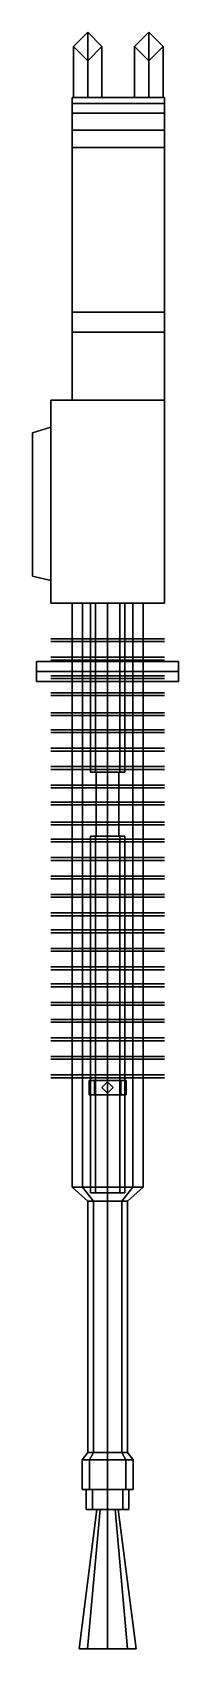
# Model space of a CAD drawing. Extents: x -0.5 to 0.5, y -6.9 to 4.5.
import ezdxf

# ---------------------------------------------------------------- set-up
doc = ezdxf.new("R2010")
doc.units = 0
doc.layers.get('0').update_dxf_attribs({"linetype": 'CONTINUOUS'})

msp = doc.modelspace()

# ---------------------------------------------------------------- linework, layer by layer
for points in [[(-0.14, 4.5, -0.78), (-0.24, 4.4, -0.68), (-0.24, 4.4, 0.41), (-0.14, 4.5, 0.41)], [(-0.24, 4.4, -0.68), (-0.14, 4.5, -0.78), (-0.14, 4.04, -0.78), (-0.24, 4.04, -0.68)], [(-0.14, 4.3, 0.41), (-0.04, 4.4, 0.41), (-0.14, 4.5, 0.41), (-0.24, 4.4, 0.41)], [(-0.04, 4.4, -0.68), (-0.14, 4.5, -0.78), (-0.14, 4.5, 0.41), (-0.04, 4.4, 0.41)], [(-0.14, 4.5, -0.78), (-0.04, 4.4, -0.68), (-0.04, 4.04, -0.68), (-0.14, 4.04, -0.78)], [(0.29, 4.5, -0.78), (0.19, 4.4, -0.68), (0.19, 4.4, 0.41), (0.29, 4.5, 0.41)], [(0.19, 4.4, -0.68), (0.29, 4.5, -0.78), (0.29, 4.04, -0.78), (0.19, 4.04, -0.68)], [(0.29, 4.3, 0.41), (0.39, 4.4, 0.41), (0.29, 4.5, 0.41), (0.19, 4.4, 0.41)], [(0.39, 4.4, -0.68), (0.29, 4.5, -0.78), (0.29, 4.5, 0.41), (0.39, 4.4, 0.41)], [(0.29, 4.5, -0.78), (0.39, 4.4, -0.68), (0.39, 4.04, -0.68), (0.29, 4.04, -0.78)], [(-0.24, 4.4, -0.68), (-0.14, 4.3, -0.58), (-0.14, 4.3, 0.41), (-0.24, 4.4, 0.41)], [(-0.14, 4.3, -0.58), (-0.24, 4.4, -0.68), (-0.24, 4.04, -0.68), (-0.14, 4.04, -0.58)], [(-0.14, 4.3, -0.58), (-0.04, 4.4, -0.68), (-0.04, 4.4, 0.41), (-0.14, 4.3, 0.41)], [(-0.04, 4.4, -0.68), (-0.14, 4.3, -0.58), (-0.14, 4.04, -0.58), (-0.04, 4.04, -0.68)], [(0.19, 4.4, -0.68), (0.29, 4.3, -0.58), (0.29, 4.3, 0.41), (0.19, 4.4, 0.41)], [(0.29, 4.3, -0.58), (0.19, 4.4, -0.68), (0.19, 4.04, -0.68), (0.29, 4.04, -0.58)], [(0.29, 4.3, -0.58), (0.39, 4.4, -0.68), (0.39, 4.4, 0.41), (0.29, 4.3, 0.41)], [(0.39, 4.4, -0.68), (0.29, 4.3, -0.58), (0.29, 4.04, -0.58), (0.39, 4.04, -0.68)], [(0.4, 4.04, 0.45), (0.4, 4.04, -0.84), (-0.25, 4.04, -0.84), (-0.25, 4.04, 0.45)], [(-0.25, 4.04, -0.84), (-0.25, 4, -0.87), (-0.25, 3.93, 0.45), (-0.25, 4.04, 0.45)], [(0.4, 4.04, -0.84), (0.4, 4, -0.87), (-0.25, 4, -0.87), (-0.25, 4.04, -0.84)], [(-0.25, 4.04, 0.45), (-0.25, 3.93, 0.45), (0.4, 3.93, 0.45), (0.4, 4.04, 0.45)], [(-0.25, 4, -0.87), (-0.25, 3.81, -0.87), (-0.25, 3.81, 0.5), (-0.25, 3.93, 0.45)], [(0.4, 4, -0.87), (0.4, 3.81, -0.87), (-0.25, 3.81, -0.87), (-0.25, 4, -0.87)], [(0.4, 3.93, 0.45), (0.4, 4, -0.87), (0.4, 4.04, -0.84), (0.4, 4.04, 0.45)], [(0.4, 3.81, 0.5), (0.4, 3.81, -0.87), (0.4, 4, -0.87), (0.4, 3.93, 0.45)], [(-0.25, 3.93, 0.45), (-0.25, 3.81, 0.5), (0.4, 3.81, 0.5), (0.4, 3.93, 0.45)], [(0.4, 3.81, -0.87), (0.4, 3.69, -0.59), (-0.25, 3.69, -0.59), (-0.25, 3.81, -0.87)], [(-0.25, 3.81, -0.87), (-0.25, 3.69, -0.59), (-0.25, 3.69, 0.41), (-0.25, 3.81, 0.5)], [(-0.25, 3.81, 0.5), (-0.25, 3.69, 0.41), (0.4, 3.69, 0.41), (0.4, 3.81, 0.5)], [(0.4, 3.69, 0.41), (0.4, 3.69, -0.59), (0.4, 3.81, -0.87), (0.4, 3.81, 0.5)], [(-0.25, 3.69, -0.59), (-0.25, 1.91, -0.59), (-0.25, 1.91, 0.35), (-0.25, 2.39, 0.35)], [(0.4, 3.69, -0.59), (0.4, 1.91, -0.59), (-0.25, 1.91, -0.59), (-0.25, 3.69, -0.59)], [(-0.25, 3.69, 0.41), (-0.25, 3.69, -0.59), (-0.25, 2.39, 0.35), (-0.25, 2.53, 0.41)], [(0.4, 2.53, 0.41), (0.4, 3.69, 0.41), (-0.25, 3.69, 0.41), (-0.25, 2.53, 0.41)], [(0.4, 1.91, 0.35), (0.4, 1.91, -0.59), (0.4, 3.69, -0.59), (0.4, 2.39, 0.35)], [(0.4, 2.39, 0.35), (0.4, 3.69, -0.59), (0.4, 3.69, 0.41), (0.4, 2.53, 0.41)], [(-0.25, 2.53, 0.41), (-0.25, 2.39, 0.35), (0.4, 2.39, 0.35), (0.4, 2.53, 0.41)], [(-0.25, 2.39, 0.35), (-0.25, 1.91, 0.35), (0.4, 1.91, 0.35), (0.4, 2.39, 0.35)], [(-0.4, 1.72, 0.11), (-0.4, 0.64, 0.11), (-0.4, 0.48, 0.45), (-0.4, 1.91, 0.45)], [(-0.25, 1.91, 0.35), (-0.25, 1.91, -0.59), (-0.4, 1.91, -0.59), (-0.4, 1.91, 0.45)], [(0.4, 1.91, -0.59), (0.4, 0.48, -0.59), (-0.4, 0.48, -0.59), (-0.4, 1.91, -0.59)], [(-0.4, 1.91, 0.45), (-0.4, 0.48, 0.45), (0.4, 0.48, 0.45), (0.4, 1.91, 0.45)], [(-0.4, 1.91, 0.45), (-0.4, 1.91, -0.59), (-0.4, 1.72, -0.24), (-0.4, 1.72, 0.11)], [(-0.4, 1.91, -0.59), (-0.4, 0.48, -0.59), (-0.4, 0.64, -0.24), (-0.4, 1.72, -0.24)], [(-0.25, 1.91, 0.35), (-0.4, 1.91, 0.45), (0.4, 1.91, 0.45), (0.4, 1.91, 0.35)], [(0.4, 0.48, 0.45), (0.4, 0.48, -0.59), (0.4, 1.91, -0.59), (0.4, 1.91, 0.45)], [(-0.4, 1.72, 0.11), (-0.4, 1.72, -0.24), (-0.53, 1.68, -0.21), (-0.53, 1.68, 0.08)], [(-0.4, 1.72, -0.24), (-0.4, 0.64, -0.24), (-0.53, 0.67, -0.21), (-0.53, 1.68, -0.21)], [(-0.53, 1.68, 0.08), (-0.53, 0.67, 0.08), (-0.4, 0.64, 0.11), (-0.4, 1.72, 0.11)], [(-0.53, 1.68, -0.21), (-0.53, 0.67, -0.21), (-0.53, 0.67, 0.08), (-0.53, 1.68, 0.08)], [(-0.53, 0.67, 0.08), (-0.53, 0.67, -0.21), (-0.4, 0.64, -0.24), (-0.4, 0.64, 0.11)], [(-0.4, 0.64, 0.11), (-0.4, 0.64, -0.24), (-0.4, 0.48, -0.59), (-0.4, 0.48, 0.45)], [(-0.4, 0.48, 0.45), (-0.4, 0.48, -0.59), (0.4, 0.48, -0.59), (0.4, 0.48, 0.45)], [(-0.177, 0.48, 0.177), (-0.25, 0.48), (-0.25, -3.63), (-0.177, -3.63, 0.177)], [(-0.25, 0.48), (-0.177, 0.48, -0.177), (-0.177, -3.63, -0.177), (-0.25, -3.63)], [(0, 0.48, 0.25), (-0.177, 0.48, 0.177), (-0.177, -3.63, 0.177), (0, -3.63, 0.25)], [(-0.177, 0.48, -0.177), (0, 0.48, -0.25), (0, -3.63, -0.25), (-0.177, -3.63, -0.177)], [(-0.085, 0.48, -0.305), (-0.12, 0.48, -0.39), (-0.12, -0.71, -0.39), (-0.085, -0.71, -0.305)], [(-0.12, 0.48, -0.39), (-0.085, 0.48, -0.475), (-0.085, -0.71, -0.475), (-0.12, -0.71, -0.39)], [(0, 0.48, -0.27), (-0.085, 0.48, -0.305), (-0.085, -0.71, -0.305), (0, -0.71, -0.27)], [(-0.085, 0.48, -0.475), (0, 0.48, -0.51), (0, -0.71, -0.51), (-0.085, -0.71, -0.475)], [(0.177, 0.48, 0.177), (0, 0.48, 0.25), (0, -3.63, 0.25), (0.177, -3.63, 0.177)], [(0, 0.48, -0.25), (0.177, 0.48, -0.177), (0.177, -3.63, -0.177), (0, -3.63, -0.25)], [(0.085, 0.48, -0.305), (0, 0.48, -0.27), (0, -0.71, -0.27), (0.085, -0.71, -0.305)], [(0, 0.48, -0.51), (0.085, 0.48, -0.475), (0.085, -0.71, -0.475), (0, -0.71, -0.51)], [(0.12, 0.48, -0.39), (0.085, 0.48, -0.305), (0.085, -0.71, -0.305), (0.12, -0.71, -0.39)], [(0.085, 0.48, -0.475), (0.12, 0.48, -0.39), (0.12, -0.71, -0.39), (0.085, -0.71, -0.475)], [(0.25, 0.48), (0.177, 0.48, 0.177), (0.177, -3.63, 0.177), (0.25, -3.63)], [(0.177, 0.48, -0.177), (0.25, 0.48), (0.25, -3.63), (0.177, -3.63, -0.177)], [(0.283, 0.23, -0.283), (-0.4, 0.23), (-0.283, 0.23, 0.283), (0.4, 0.23)], [(0, 0.23, -0.4), (-0.283, 0.23, -0.283), (-0.4, 0.23), (0.283, 0.23, -0.283)], [(0.4, 0.23), (-0.283, 0.23, 0.283), (0, 0.23, 0.4), (0.283, 0.23, 0.283)], [(0.283, 0.21, 0.283), (-0.4, 0.21), (-0.283, 0.21, -0.283), (0.4, 0.21)], [(0, 0.21, 0.4), (-0.283, 0.21, 0.283), (-0.4, 0.21), (0.283, 0.21, 0.283)], [(0.4, 0.21), (-0.283, 0.21, -0.283), (0, 0.21, -0.4), (0.283, 0.21, -0.283)], [(0.5, 0, 0.07), (0.5, 0.07), (-0.5, 0.07), (-0.5, 0, 0.07)], [(0.5, 0.07), (0.5, 0, -0.07), (-0.5, 0, -0.07), (-0.5, 0.07)], [(0.5, -0.07), (0.5, 0, 0.07), (-0.5, 0, 0.07), (-0.5, -0.07)], [(0.5, 0, -0.07), (0.5, -0.07), (-0.5, -0.07), (-0.5, 0, -0.07)], [(0, 0.1, -0.4), (-0.283, 0.1, -0.283), (-0.4, 0.1), (0.283, 0.1, -0.283)], [(0.283, 0.1, -0.283), (-0.4, 0.1), (-0.283, 0.1, 0.283), (0.4, 0.1)], [(0.283, 0.08, 0.283), (-0.4, 0.08), (-0.283, 0.08, -0.283), (0.4, 0.08)], [(0, 0.08, 0.4), (-0.283, 0.08, 0.283), (-0.4, 0.08), (0.283, 0.08, 0.283)], [(0.4, 0.1), (-0.283, 0.1, 0.283), (0, 0.1, 0.4), (0.283, 0.1, 0.283)], [(0.4, 0.08), (-0.283, 0.08, -0.283), (0, 0.08, -0.4), (0.283, 0.08, -0.283)], [(0.283, -0.03, -0.283), (-0.4, -0.03), (-0.283, -0.03, 0.283), (0.4, -0.03)], [(0, -0.03, -0.4), (-0.283, -0.03, -0.283), (-0.4, -0.03), (0.283, -0.03, -0.283)], [(0.283, -0.05, 0.283), (-0.4, -0.05), (-0.283, -0.05, -0.283), (0.4, -0.05)], [(0, -0.05, 0.4), (-0.283, -0.05, 0.283), (-0.4, -0.05), (0.283, -0.05, 0.283)], [(0.4, -0.03), (-0.283, -0.03, 0.283), (0, -0.03, 0.4), (0.283, -0.03, 0.283)], [(0.4, -0.05), (-0.283, -0.05, -0.283), (0, -0.05, -0.4), (0.283, -0.05, -0.283)], [(0, -0.15, -0.4), (-0.283, -0.15, -0.283), (-0.4, -0.15), (0.283, -0.15, -0.283)], [(0.283, -0.15, -0.283), (-0.4, -0.15), (-0.283, -0.15, 0.283), (0.4, -0.15)], [(0.283, -0.17, 0.283), (-0.4, -0.17), (-0.283, -0.17, -0.283), (0.4, -0.17)], [(0, -0.17, 0.4), (-0.283, -0.17, 0.283), (-0.4, -0.17), (0.283, -0.17, 0.283)], [(0.4, -0.15), (-0.283, -0.15, 0.283), (0, -0.15, 0.4), (0.283, -0.15, 0.283)], [(0.4, -0.17), (-0.283, -0.17, -0.283), (0, -0.17, -0.4), (0.283, -0.17, -0.283)], [(0.283, -0.29, -0.283), (-0.4, -0.29), (-0.283, -0.29, 0.283), (0.4, -0.29)], [(0, -0.29, -0.4), (-0.283, -0.29, -0.283), (-0.4, -0.29), (0.283, -0.29, -0.283)], [(0.283, -0.31, 0.283), (-0.4, -0.31), (-0.283, -0.31, -0.283), (0.4, -0.31)], [(0, -0.31, 0.4), (-0.283, -0.31, 0.283), (-0.4, -0.31), (0.283, -0.31, 0.283)], [(0.4, -0.29), (-0.283, -0.29, 0.283), (0, -0.29, 0.4), (0.283, -0.29, 0.283)], [(0.4, -0.31), (-0.283, -0.31, -0.283), (0, -0.31, -0.4), (0.283, -0.31, -0.283)], [(0, -0.41, -0.4), (-0.283, -0.41, -0.283), (-0.4, -0.41), (0.283, -0.41, -0.283)], [(0.283, -0.41, -0.283), (-0.4, -0.41), (-0.283, -0.41, 0.283), (0.4, -0.41)], [(0.283, -0.43, 0.283), (-0.4, -0.43), (-0.283, -0.43, -0.283), (0.4, -0.43)], [(0, -0.43, 0.4), (-0.283, -0.43, 0.283), (-0.4, -0.43), (0.283, -0.43, 0.283)], [(0.4, -0.41), (-0.283, -0.41, 0.283), (0, -0.41, 0.4), (0.283, -0.41, 0.283)], [(0.4, -0.43), (-0.283, -0.43, -0.283), (0, -0.43, -0.4), (0.283, -0.43, -0.283)], [(0.283, -0.54, -0.283), (-0.4, -0.54), (-0.283, -0.54, 0.283), (0.4, -0.54)], [(0, -0.54, -0.4), (-0.283, -0.54, -0.283), (-0.4, -0.54), (0.283, -0.54, -0.283)], [(0.283, -0.56, 0.283), (-0.4, -0.56), (-0.283, -0.56, -0.283), (0.4, -0.56)], [(0, -0.56, 0.4), (-0.283, -0.56, 0.283), (-0.4, -0.56), (0.283, -0.56, 0.283)], [(0.4, -0.54), (-0.283, -0.54, 0.283), (0, -0.54, 0.4), (0.283, -0.54, 0.283)], [(0.4, -0.56), (-0.283, -0.56, -0.283), (0, -0.56, -0.4), (0.283, -0.56, -0.283)], [(0, -0.67, -0.4), (-0.283, -0.67, -0.283), (-0.4, -0.67), (0.283, -0.67, -0.283)], [(0.283, -0.67, -0.283), (-0.4, -0.67), (-0.283, -0.67, 0.283), (0.4, -0.67)], [(0.4, -0.67), (-0.283, -0.67, 0.283), (0, -0.67, 0.4), (0.283, -0.67, 0.283)], [(0.283, -0.69, 0.283), (-0.4, -0.69), (-0.283, -0.69, -0.283), (0.4, -0.69)], [(0, -0.69, 0.4), (-0.283, -0.69, 0.283), (-0.4, -0.69), (0.283, -0.69, 0.283)], [(0.4, -0.69), (-0.283, -0.69, -0.283), (0, -0.69, -0.4), (0.283, -0.69, -0.283)], [(0.085, -0.71, -0.305), (-0.12, -0.71, -0.39), (-0.085, -0.71, -0.475), (0.12, -0.71, -0.39)], [(0, -0.71, -0.27), (-0.085, -0.71, -0.305), (-0.12, -0.71, -0.39), (0.085, -0.71, -0.305)], [(0.12, -0.71, -0.39), (-0.085, -0.71, -0.475), (0, -0.71, -0.51), (0.085, -0.71, -0.475)], [(0, -0.71, -0.31), (-0.08, -0.71, -0.39), (-0.08, -1.16, -0.39), (0, -1.16, -0.31)], [(-0.08, -0.71, -0.39), (0, -0.71, -0.47), (0, -1.16, -0.47), (-0.08, -1.16, -0.39)], [(0.08, -0.71, -0.39), (0, -0.71, -0.31), (0, -1.16, -0.31), (0.08, -1.16, -0.39)], [(0, -0.71, -0.47), (0.08, -0.71, -0.39), (0.08, -1.16, -0.39), (0, -1.16, -0.47)], [(0.283, -0.8, -0.283), (-0.4, -0.8), (-0.283, -0.8, 0.283), (0.4, -0.8)], [(0, -0.8, -0.4), (-0.283, -0.8, -0.283), (-0.4, -0.8), (0.283, -0.8, -0.283)], [(0.283, -0.82, 0.283), (-0.4, -0.82), (-0.283, -0.82, -0.283), (0.4, -0.82)], [(0, -0.82, 0.4), (-0.283, -0.82, 0.283), (-0.4, -0.82), (0.283, -0.82, 0.283)], [(0.4, -0.8), (-0.283, -0.8, 0.283), (0, -0.8, 0.4), (0.283, -0.8, 0.283)], [(0.4, -0.82), (-0.283, -0.82, -0.283), (0, -0.82, -0.4), (0.283, -0.82, -0.283)], [(0, -0.92, -0.4), (-0.283, -0.92, -0.283), (-0.4, -0.92), (0.283, -0.92, -0.283)], [(0.283, -0.92, -0.283), (-0.4, -0.92), (-0.283, -0.92, 0.283), (0.4, -0.92)], [(0.283, -0.94, 0.283), (-0.4, -0.94), (-0.283, -0.94, -0.283), (0.4, -0.94)], [(0, -0.94, 0.4), (-0.283, -0.94, 0.283), (-0.4, -0.94), (0.283, -0.94, 0.283)], [(0.4, -0.92), (-0.283, -0.92, 0.283), (0, -0.92, 0.4), (0.283, -0.92, 0.283)], [(0.4, -0.94), (-0.283, -0.94, -0.283), (0, -0.94, -0.4), (0.283, -0.94, -0.283)], [(0.283, -1.06, -0.283), (-0.4, -1.06), (-0.283, -1.06, 0.283), (0.4, -1.06)], [(0, -1.06, -0.4), (-0.283, -1.06, -0.283), (-0.4, -1.06), (0.283, -1.06, -0.283)], [(0.283, -1.08, 0.283), (-0.4, -1.08), (-0.283, -1.08, -0.283), (0.4, -1.08)], [(0, -1.08, 0.4), (-0.283, -1.08, 0.283), (-0.4, -1.08), (0.283, -1.08, 0.283)], [(0.4, -1.06), (-0.283, -1.06, 0.283), (0, -1.06, 0.4), (0.283, -1.06, 0.283)], [(0.4, -1.08), (-0.283, -1.08, -0.283), (0, -1.08, -0.4), (0.283, -1.08, -0.283)], [(0, -1.18, -0.56), (-0.283, -1.18, -0.443), (-0.4, -1.18, -0.16), (0.283, -1.18, -0.443)], [(0.283, -1.18, -0.283), (-0.4, -1.18), (-0.283, -1.18, 0.283), (0.4, -1.18)], [(0.283, -1.18, -0.443), (-0.4, -1.18, -0.16), (-0.4, -1.18), (0.283, -1.18, -0.283)], [(0.283, -1.2, 0.283), (-0.4, -1.2), (-0.283, -1.2, -0.283), (0.4, -1.2)], [(0, -1.2, 0.4), (-0.283, -1.2, 0.283), (-0.4, -1.2), (0.283, -1.2, 0.283)], [(0.4, -1.18), (-0.283, -1.18, 0.283), (0, -1.18, 0.4), (0.283, -1.18, 0.283)], [(0.4, -1.2, -0.16), (-0.283, -1.2, -0.443), (0, -1.2, -0.56), (0.283, -1.2, -0.443)], [(0.4, -1.2), (-0.283, -1.2, -0.283), (-0.283, -1.2, -0.443), (0.4, -1.2, -0.16)], [(-0.085, -1.16, -0.305), (-0.12, -1.16, -0.39), (-0.12, -3.67, -0.39), (-0.085, -3.67, -0.305)], [(-0.12, -1.16, -0.39), (-0.085, -1.16, -0.475), (-0.085, -3.67, -0.475), (-0.12, -3.67, -0.39)], [(0.085, -1.16, -0.475), (-0.12, -1.16, -0.39), (-0.085, -1.16, -0.305), (0.12, -1.16, -0.39)], [(0, -1.16, -0.51), (-0.085, -1.16, -0.475), (-0.12, -1.16, -0.39), (0.085, -1.16, -0.475)], [(0, -1.16, -0.27), (-0.085, -1.16, -0.305), (-0.085, -3.67, -0.305), (0, -3.67, -0.27)], [(-0.085, -1.16, -0.475), (0, -1.16, -0.51), (0, -3.67, -0.51), (-0.085, -3.67, -0.475)], [(0.12, -1.16, -0.39), (-0.085, -1.16, -0.305), (0, -1.16, -0.27), (0.085, -1.16, -0.305)], [(0.085, -1.16, -0.305), (0, -1.16, -0.27), (0, -3.67, -0.27), (0.085, -3.67, -0.305)], [(0, -1.16, -0.51), (0.085, -1.16, -0.475), (0.085, -3.67, -0.475), (0, -3.67, -0.51)], [(0.12, -1.16, -0.39), (0.085, -1.16, -0.305), (0.085, -3.67, -0.305), (0.12, -3.67, -0.39)], [(0.085, -1.16, -0.475), (0.12, -1.16, -0.39), (0.12, -3.67, -0.39), (0.085, -3.67, -0.475)], [(0.283, -1.31, -0.443), (-0.4, -1.31, -0.16), (-0.4, -1.31), (0.283, -1.31, -0.283)], [(0.283, -1.31, -0.283), (-0.4, -1.31), (-0.283, -1.31, 0.283), (0.4, -1.31)], [(0, -1.31, -0.56), (-0.283, -1.31, -0.443), (-0.4, -1.31, -0.16), (0.283, -1.31, -0.443)], [(0.283, -1.33, 0.283), (-0.4, -1.33), (-0.283, -1.33, -0.283), (0.4, -1.33)], [(0, -1.33, 0.4), (-0.283, -1.33, 0.283), (-0.4, -1.33), (0.283, -1.33, 0.283)], [(0.4, -1.31), (-0.283, -1.31, 0.283), (0, -1.31, 0.4), (0.283, -1.31, 0.283)], [(0.4, -1.33), (-0.283, -1.33, -0.283), (-0.283, -1.33, -0.443), (0.4, -1.33, -0.16)], [(0.4, -1.33, -0.16), (-0.283, -1.33, -0.443), (0, -1.33, -0.56), (0.283, -1.33, -0.443)], [(0.283, -1.44, -0.283), (-0.4, -1.44), (-0.283, -1.44, 0.283), (0.4, -1.44)], [(0.283, -1.44, -0.443), (-0.4, -1.44, -0.16), (-0.4, -1.44), (0.283, -1.44, -0.283)], [(0, -1.44, -0.56), (-0.283, -1.44, -0.443), (-0.4, -1.44, -0.16), (0.283, -1.44, -0.443)], [(0.283, -1.46, 0.283), (-0.4, -1.46), (-0.283, -1.46, -0.283), (0.4, -1.46)], [(0, -1.46, 0.4), (-0.283, -1.46, 0.283), (-0.4, -1.46), (0.283, -1.46, 0.283)], [(0.4, -1.44), (-0.283, -1.44, 0.283), (0, -1.44, 0.4), (0.283, -1.44, 0.283)], [(0.4, -1.46), (-0.283, -1.46, -0.283), (-0.283, -1.46, -0.443), (0.4, -1.46, -0.16)], [(0.4, -1.46, -0.16), (-0.283, -1.46, -0.443), (0, -1.46, -0.56), (0.283, -1.46, -0.443)], [(0.283, -1.57, -0.443), (-0.4, -1.57, -0.16), (-0.4, -1.57), (0.283, -1.57, -0.283)], [(0.283, -1.57, -0.283), (-0.4, -1.57), (-0.283, -1.57, 0.283), (0.4, -1.57)], [(0, -1.57, -0.56), (-0.283, -1.57, -0.443), (-0.4, -1.57, -0.16), (0.283, -1.57, -0.443)], [(0.283, -1.59, 0.283), (-0.4, -1.59), (-0.283, -1.59, -0.283), (0.4, -1.59)], [(0, -1.59, 0.4), (-0.283, -1.59, 0.283), (-0.4, -1.59), (0.283, -1.59, 0.283)], [(0.4, -1.57), (-0.283, -1.57, 0.283), (0, -1.57, 0.4), (0.283, -1.57, 0.283)], [(0.4, -1.59), (-0.283, -1.59, -0.283), (-0.283, -1.59, -0.443), (0.4, -1.59, -0.16)], [(0.4, -1.59, -0.16), (-0.283, -1.59, -0.443), (0, -1.59, -0.56), (0.283, -1.59, -0.443)], [(0.283, -1.7, -0.283), (-0.4, -1.7), (-0.283, -1.7, 0.283), (0.4, -1.7)], [(0.283, -1.7, -0.443), (-0.4, -1.7, -0.16), (-0.4, -1.7), (0.283, -1.7, -0.283)], [(0, -1.7, -0.56), (-0.283, -1.7, -0.443), (-0.4, -1.7, -0.16), (0.283, -1.7, -0.443)], [(0.4, -1.7), (-0.283, -1.7, 0.283), (0, -1.7, 0.4), (0.283, -1.7, 0.283)], [(0.283, -1.72, 0.283), (-0.4, -1.72), (-0.283, -1.72, -0.283), (0.4, -1.72)], [(0, -1.72, 0.4), (-0.283, -1.72, 0.283), (-0.4, -1.72), (0.283, -1.72, 0.283)], [(0.283, -1.82, -0.443), (-0.4, -1.82, -0.16), (-0.4, -1.82), (0.283, -1.82, -0.283)], [(0.283, -1.82, -0.283), (-0.4, -1.82), (-0.283, -1.82, 0.283), (0.4, -1.82)], [(0, -1.82, -0.56), (-0.283, -1.82, -0.443), (-0.4, -1.82, -0.16), (0.283, -1.82, -0.443)], [(0.4, -1.72), (-0.283, -1.72, -0.283), (-0.283, -1.72, -0.443), (0.4, -1.72, -0.16)], [(0.4, -1.72, -0.16), (-0.283, -1.72, -0.443), (0, -1.72, -0.56), (0.283, -1.72, -0.443)], [(0.4, -1.82), (-0.283, -1.82, 0.283), (0, -1.82, 0.4), (0.283, -1.82, 0.283)], [(0.283, -1.84, 0.283), (-0.4, -1.84), (-0.283, -1.84, -0.283), (0.4, -1.84)], [(0, -1.84, 0.4), (-0.283, -1.84, 0.283), (-0.4, -1.84), (0.283, -1.84, 0.283)], [(0.4, -1.84), (-0.283, -1.84, -0.283), (-0.283, -1.84, -0.443), (0.4, -1.84, -0.16)], [(0.4, -1.84, -0.16), (-0.283, -1.84, -0.443), (0, -1.84, -0.56), (0.283, -1.84, -0.443)], [(0.283, -1.95, -0.283), (-0.4, -1.95), (-0.283, -1.95, 0.283), (0.4, -1.95)], [(0.283, -1.95, -0.443), (-0.4, -1.95, -0.16), (-0.4, -1.95), (0.283, -1.95, -0.283)], [(0, -1.95, -0.56), (-0.283, -1.95, -0.443), (-0.4, -1.95, -0.16), (0.283, -1.95, -0.443)], [(0.283, -1.97, 0.283), (-0.4, -1.97), (-0.283, -1.97, -0.283), (0.4, -1.97)], [(0, -1.97, 0.4), (-0.283, -1.97, 0.283), (-0.4, -1.97), (0.283, -1.97, 0.283)], [(0.4, -1.95), (-0.283, -1.95, 0.283), (0, -1.95, 0.4), (0.283, -1.95, 0.283)], [(0.4, -1.97), (-0.283, -1.97, -0.283), (-0.283, -1.97, -0.443), (0.4, -1.97, -0.16)], [(0.4, -1.97, -0.16), (-0.283, -1.97, -0.443), (0, -1.97, -0.56), (0.283, -1.97, -0.443)], [(0.283, -2.08, -0.443), (-0.4, -2.08, -0.16), (-0.4, -2.08), (0.283, -2.08, -0.283)], [(0.283, -2.08, -0.283), (-0.4, -2.08), (-0.283, -2.08, 0.283), (0.4, -2.08)], [(0, -2.08, -0.56), (-0.283, -2.08, -0.443), (-0.4, -2.08, -0.16), (0.283, -2.08, -0.443)], [(0.283, -2.1, 0.283), (-0.4, -2.1), (-0.283, -2.1, -0.283), (0.4, -2.1)], [(0, -2.1, 0.4), (-0.283, -2.1, 0.283), (-0.4, -2.1), (0.283, -2.1, 0.283)], [(0.4, -2.08), (-0.283, -2.08, 0.283), (0, -2.08, 0.4), (0.283, -2.08, 0.283)], [(0.4, -2.1), (-0.283, -2.1, -0.283), (-0.283, -2.1, -0.443), (0.4, -2.1, -0.16)], [(0.4, -2.1, -0.16), (-0.283, -2.1, -0.443), (0, -2.1, -0.56), (0.283, -2.1, -0.443)], [(0.283, -2.2, -0.283), (-0.4, -2.2), (-0.283, -2.2, 0.283), (0.4, -2.2)], [(0.283, -2.2, -0.443), (-0.4, -2.2, -0.16), (-0.4, -2.2), (0.283, -2.2, -0.283)], [(0, -2.2, -0.56), (-0.283, -2.2, -0.443), (-0.4, -2.2, -0.16), (0.283, -2.2, -0.443)], [(0.283, -2.22, 0.283), (-0.4, -2.22), (-0.283, -2.22, -0.283), (0.4, -2.22)], [(0, -2.22, 0.4), (-0.283, -2.22, 0.283), (-0.4, -2.22), (0.283, -2.22, 0.283)], [(0.4, -2.2), (-0.283, -2.2, 0.283), (0, -2.2, 0.4), (0.283, -2.2, 0.283)], [(0.4, -2.22), (-0.283, -2.22, -0.283), (-0.283, -2.22, -0.443), (0.4, -2.22, -0.16)], [(0.4, -2.22, -0.16), (-0.283, -2.22, -0.443), (0, -2.22, -0.56), (0.283, -2.22, -0.443)], [(0.283, -2.33, -0.443), (-0.4, -2.33, -0.16), (-0.4, -2.33), (0.283, -2.33, -0.283)], [(0.283, -2.33, -0.283), (-0.4, -2.33), (-0.283, -2.33, 0.283), (0.4, -2.33)], [(0, -2.33, -0.56), (-0.283, -2.33, -0.443), (-0.4, -2.33, -0.16), (0.283, -2.33, -0.443)], [(0.283, -2.35, 0.283), (-0.4, -2.35), (-0.283, -2.35, -0.283), (0.4, -2.35)], [(0, -2.35, 0.4), (-0.283, -2.35, 0.283), (-0.4, -2.35), (0.283, -2.35, 0.283)], [(0.4, -2.33), (-0.283, -2.33, 0.283), (0, -2.33, 0.4), (0.283, -2.33, 0.283)], [(0.4, -2.35), (-0.283, -2.35, -0.283), (-0.283, -2.35, -0.443), (0.4, -2.35, -0.16)], [(0.4, -2.35, -0.16), (-0.283, -2.35, -0.443), (0, -2.35, -0.56), (0.283, -2.35, -0.443)], [(0.283, -2.45, -0.283), (-0.4, -2.45), (-0.283, -2.45, 0.283), (0.4, -2.45)], [(0.283, -2.45, -0.443), (-0.4, -2.45, -0.16), (-0.4, -2.45), (0.283, -2.45, -0.283)], [(0, -2.45, -0.56), (-0.283, -2.45, -0.443), (-0.4, -2.45, -0.16), (0.283, -2.45, -0.443)], [(0.283, -2.47, 0.283), (-0.4, -2.47), (-0.283, -2.47, -0.283), (0.4, -2.47)], [(0, -2.47, 0.4), (-0.283, -2.47, 0.283), (-0.4, -2.47), (0.283, -2.47, 0.283)], [(0.4, -2.45), (-0.283, -2.45, 0.283), (0, -2.45, 0.4), (0.283, -2.45, 0.283)], [(0.4, -2.47), (-0.283, -2.47, -0.283), (-0.283, -2.47, -0.443), (0.4, -2.47, -0.16)], [(0.4, -2.47, -0.16), (-0.283, -2.47, -0.443), (0, -2.47, -0.56), (0.283, -2.47, -0.443)], [(0.283, -2.58, -0.443), (-0.4, -2.58, -0.16), (-0.4, -2.58), (0.283, -2.58, -0.283)], [(0.283, -2.58, -0.283), (-0.4, -2.58), (-0.283, -2.58, 0.283), (0.4, -2.58)], [(0, -2.58, -0.56), (-0.283, -2.58, -0.443), (-0.4, -2.58, -0.16), (0.283, -2.58, -0.443)], [(0.283, -2.6, 0.283), (-0.4, -2.6), (-0.283, -2.6, -0.283), (0.4, -2.6)], [(0, -2.6, 0.4), (-0.283, -2.6, 0.283), (-0.4, -2.6), (0.283, -2.6, 0.283)], [(0.4, -2.58), (-0.283, -2.58, 0.283), (0, -2.58, 0.4), (0.283, -2.58, 0.283)], [(0.4, -2.6), (-0.283, -2.6, -0.283), (-0.283, -2.6, -0.443), (0.4, -2.6, -0.16)], [(0.4, -2.6, -0.16), (-0.283, -2.6, -0.443), (0, -2.6, -0.56), (0.283, -2.6, -0.443)], [(0.283, -2.71, -0.283), (-0.4, -2.71), (-0.283, -2.71, 0.283), (0.4, -2.71)], [(0.283, -2.71, -0.443), (-0.4, -2.71, -0.16), (-0.4, -2.71), (0.283, -2.71, -0.283)], [(0, -2.71, -0.56), (-0.283, -2.71, -0.443), (-0.4, -2.71, -0.16), (0.283, -2.71, -0.443)], [(0.283, -2.73, 0.283), (-0.4, -2.73), (-0.283, -2.73, -0.283), (0.4, -2.73)], [(0, -2.73, 0.4), (-0.283, -2.73, 0.283), (-0.4, -2.73), (0.283, -2.73, 0.283)], [(0.4, -2.71), (-0.283, -2.71, 0.283), (0, -2.71, 0.4), (0.283, -2.71, 0.283)], [(0.4, -2.73), (-0.283, -2.73, -0.283), (-0.283, -2.73, -0.443), (0.4, -2.73, -0.16)], [(0.4, -2.73, -0.16), (-0.283, -2.73, -0.443), (0, -2.73, -0.56), (0.283, -2.73, -0.443)], [(0.283, -2.84, -0.443), (-0.4, -2.84, -0.16), (-0.4, -2.84), (0.283, -2.84, -0.283)], [(0.283, -2.84, -0.283), (-0.4, -2.84), (-0.283, -2.84, 0.283), (0.4, -2.84)], [(0, -2.84, -0.56), (-0.283, -2.84, -0.443), (-0.4, -2.84, -0.16), (0.283, -2.84, -0.443)], [(0.4, -2.84), (-0.283, -2.84, 0.283), (0, -2.84, 0.4), (0.283, -2.84, 0.283)], [(0.283, -2.86, 0.283), (-0.4, -2.86), (-0.283, -2.86, -0.283), (0.4, -2.86)], [(0, -2.86, 0.4), (-0.283, -2.86, 0.283), (-0.4, -2.86), (0.283, -2.86, 0.283)], [(0.4, -2.86), (-0.283, -2.86, -0.283), (-0.283, -2.86, -0.443), (0.4, -2.86, -0.16)], [(0.4, -2.86, -0.16), (-0.283, -2.86, -0.443), (0, -2.86, -0.56), (0.283, -2.86, -0.443)], [(-0.092, -2.88, 0.562), (-0.13, -2.88, 0.47), (-0.13, -2.98, 0.47), (-0.092, -2.98, 0.562)], [(-0.13, -2.88, 0.47), (-0.092, -2.88, 0.378), (-0.092, -2.98, 0.378), (-0.13, -2.98, 0.47)], [(0.092, -2.88, 0.378), (-0.13, -2.88, 0.47), (-0.092, -2.88, 0.562), (0.13, -2.88, 0.47)], [(0, -2.88, 0.34), (-0.092, -2.88, 0.378), (-0.13, -2.88, 0.47), (0.092, -2.88, 0.378)], [(0, -2.88, 0.6), (-0.092, -2.88, 0.562), (-0.092, -2.98, 0.562), (0, -2.98, 0.6)], [(-0.092, -2.88, 0.378), (0, -2.88, 0.34), (0, -2.98, 0.34), (-0.092, -2.98, 0.378)], [(0.13, -2.88, 0.47), (-0.092, -2.88, 0.562), (0, -2.88, 0.6), (0.092, -2.88, 0.562)], [(0, -2.89, 0.25), (-0.04, -2.93, 0.23), (-0.04, -2.93, 0.36), (0, -2.89, 0.34)], [(-0.04, -2.93, 0.23), (0, -2.97, 0.25), (0, -2.97, 0.34), (-0.04, -2.93, 0.36)], [(0.092, -2.88, 0.562), (0, -2.88, 0.6), (0, -2.98, 0.6), (0.092, -2.98, 0.562)], [(0, -2.88, 0.34), (0.092, -2.88, 0.378), (0.092, -2.98, 0.378), (0, -2.98, 0.34)], [(0.04, -2.93, 0.23), (0, -2.89, 0.25), (0, -2.89, 0.34), (0.04, -2.93, 0.36)], [(0, -2.97, 0.25), (0.04, -2.93, 0.23), (0.04, -2.93, 0.36), (0, -2.97, 0.34)], [(0.13, -2.88, 0.47), (0.092, -2.88, 0.562), (0.092, -2.98, 0.562), (0.13, -2.98, 0.47)], [(0.092, -2.88, 0.378), (0.13, -2.88, 0.47), (0.13, -2.98, 0.47), (0.092, -2.98, 0.378)], [(0, -2.98, 0.6), (-0.092, -2.98, 0.562), (-0.13, -2.98, 0.47), (0.092, -2.98, 0.562)], [(0.092, -2.98, 0.562), (-0.13, -2.98, 0.47), (-0.092, -2.98, 0.378), (0.13, -2.98, 0.47)], [(0.13, -2.98, 0.47), (-0.092, -2.98, 0.378), (0, -2.98, 0.34), (0.092, -2.98, 0.378)], [(-0.099, -3.73, -0.099), (-0.14, -3.73), (-0.25, -3.63), (-0.177, -3.63, -0.177)], [(-0.14, -3.73), (-0.099, -3.73, 0.099), (-0.177, -3.63, 0.177), (-0.25, -3.63)], [(0, -3.73, -0.14), (-0.099, -3.73, -0.099), (-0.177, -3.63, -0.177), (0, -3.63, -0.25)], [(-0.099, -3.73, 0.099), (0, -3.73, 0.14), (0, -3.63, 0.25), (-0.177, -3.63, 0.177)], [(0.099, -3.73, -0.099), (0, -3.73, -0.14), (0, -3.63, -0.25), (0.177, -3.63, -0.177)], [(0, -3.73, 0.14), (0.099, -3.73, 0.099), (0.177, -3.63, 0.177), (0, -3.63, 0.25)], [(0.14, -3.73), (0.099, -3.73, -0.099), (0.177, -3.63, -0.177), (0.25, -3.63)], [(0.099, -3.73, 0.099), (0.14, -3.73), (0.25, -3.63), (0.177, -3.63, 0.177)], [(-0.099, -3.73, 0.099), (-0.14, -3.73), (-0.14, -5.5), (-0.099, -5.5, 0.099)], [(-0.14, -3.73), (-0.099, -3.73, -0.099), (-0.099, -5.5, -0.099), (-0.14, -5.5)], [(0.085, -3.67, -0.305), (-0.12, -3.67, -0.39), (-0.085, -3.67, -0.475), (0.12, -3.67, -0.39)], [(0, -3.67, -0.27), (-0.085, -3.67, -0.305), (-0.12, -3.67, -0.39), (0.085, -3.67, -0.305)], [(0, -3.73, 0.14), (-0.099, -3.73, 0.099), (-0.099, -5.5, 0.099), (0, -5.5, 0.14)], [(-0.099, -3.73, -0.099), (0, -3.73, -0.14), (0, -5.5, -0.14), (-0.099, -5.5, -0.099)], [(0.12, -3.67, -0.39), (-0.085, -3.67, -0.475), (0, -3.67, -0.51), (0.085, -3.67, -0.475)], [(0.099, -3.73, 0.099), (0, -3.73, 0.14), (0, -5.5, 0.14), (0.099, -5.5, 0.099)], [(0, -3.73, -0.14), (0.099, -3.73, -0.099), (0.099, -5.5, -0.099), (0, -5.5, -0.14)], [(0.14, -3.73), (0.099, -3.73, 0.099), (0.099, -5.5, 0.099), (0.14, -5.5)], [(0.099, -3.73, -0.099), (0.14, -3.73), (0.14, -5.5), (0.099, -5.5, -0.099)], [(-0.127, -5.55, -0.127), (-0.18, -5.55), (-0.14, -5.5), (-0.099, -5.5, -0.099)], [(-0.18, -5.55), (-0.127, -5.55, 0.127), (-0.099, -5.5, 0.099), (-0.14, -5.5)], [(-0.127, -5.55, 0.127), (-0.18, -5.55), (-0.18, -5.76), (-0.127, -5.76, 0.127)], [(-0.18, -5.55), (-0.127, -5.55, -0.127), (-0.127, -5.76, -0.127), (-0.18, -5.76)], [(0, -5.55, -0.18), (-0.127, -5.55, -0.127), (-0.099, -5.5, -0.099), (0, -5.5, -0.14)], [(-0.127, -5.55, 0.127), (0, -5.55, 0.18), (0, -5.5, 0.14), (-0.099, -5.5, 0.099)], [(0, -5.55, 0.18), (-0.127, -5.55, 0.127), (-0.127, -5.76, 0.127), (0, -5.76, 0.18)], [(-0.127, -5.55, -0.127), (0, -5.55, -0.18), (0, -5.76, -0.18), (-0.127, -5.76, -0.127)], [(0.127, -5.55, -0.127), (0, -5.55, -0.18), (0, -5.5, -0.14), (0.099, -5.5, -0.099)], [(0, -5.55, 0.18), (0.127, -5.55, 0.127), (0.099, -5.5, 0.099), (0, -5.5, 0.14)], [(0.127, -5.55, 0.127), (0, -5.55, 0.18), (0, -5.76, 0.18), (0.127, -5.76, 0.127)], [(0, -5.55, -0.18), (0.127, -5.55, -0.127), (0.127, -5.76, -0.127), (0, -5.76, -0.18)], [(0.18, -5.55), (0.127, -5.55, -0.127), (0.099, -5.5, -0.099), (0.14, -5.5)], [(0.127, -5.55, 0.127), (0.18, -5.55), (0.14, -5.5), (0.099, -5.5, 0.099)], [(0.18, -5.55), (0.127, -5.55, 0.127), (0.127, -5.76, 0.127), (0.18, -5.76)], [(0.127, -5.55, -0.127), (0.18, -5.55), (0.18, -5.76), (0.127, -5.76, -0.127)], [(0, -5.76, 0.18), (-0.127, -5.76, 0.127), (-0.18, -5.76), (0.127, -5.76, 0.127)], [(0.127, -5.76, 0.127), (-0.18, -5.76), (-0.127, -5.76, -0.127), (0.18, -5.76)], [(-0.106, -5.76, 0.106), (-0.15, -5.76), (-0.15, -5.9), (-0.106, -5.9, 0.106)], [(-0.15, -5.76), (-0.106, -5.76, -0.106), (-0.106, -5.9, -0.106), (-0.15, -5.9)], [(0.18, -5.76), (-0.127, -5.76, -0.127), (0, -5.76, -0.18), (0.127, -5.76, -0.127)], [(0, -5.76, 0.15), (-0.106, -5.76, 0.106), (-0.106, -5.9, 0.106), (0, -5.9, 0.15)], [(-0.106, -5.76, -0.106), (0, -5.76, -0.15), (0, -5.9, -0.15), (-0.106, -5.9, -0.106)], [(0.106, -5.76, 0.106), (0, -5.76, 0.15), (0, -5.9, 0.15), (0.106, -5.9, 0.106)], [(0, -5.76, -0.15), (0.106, -5.76, -0.106), (0.106, -5.9, -0.106), (0, -5.9, -0.15)], [(0.15, -5.76), (0.106, -5.76, 0.106), (0.106, -5.9, 0.106), (0.15, -5.9)], [(0.106, -5.76, -0.106), (0.15, -5.76), (0.15, -5.9), (0.106, -5.9, -0.106)], [(-0.141, -6.88, -0.141), (-0.2, -6.88), (-0.075, -5.9), (-0.053, -5.9, -0.053)], [(-0.2, -6.88), (-0.141, -6.88, 0.141), (-0.053, -5.9, 0.053), (-0.075, -5.9)], [(0, -5.9, 0.15), (-0.106, -5.9, 0.106), (-0.15, -5.9), (0.106, -5.9, 0.106)], [(0.106, -5.9, 0.106), (-0.15, -5.9), (-0.106, -5.9, -0.106), (0.15, -5.9)], [(0, -6.88, -0.2), (-0.141, -6.88, -0.141), (-0.053, -5.9, -0.053), (0, -5.9, -0.075)], [(-0.141, -6.88, 0.141), (0, -6.88, 0.2), (0, -5.9, 0.075), (-0.053, -5.9, 0.053)], [(0.15, -5.9), (-0.106, -5.9, -0.106), (0, -5.9, -0.15), (0.106, -5.9, -0.106)], [(0.141, -6.88, -0.141), (0, -6.88, -0.2), (0, -5.9, -0.075), (0.053, -5.9, -0.053)], [(0, -6.88, 0.2), (0.141, -6.88, 0.141), (0.053, -5.9, 0.053), (0, -5.9, 0.075)], [(0.2, -6.88), (0.141, -6.88, -0.141), (0.053, -5.9, -0.053), (0.075, -5.9)], [(0.141, -6.88, 0.141), (0.2, -6.88), (0.075, -5.9), (0.053, -5.9, 0.053)], [(-0.2, -6.88), (0.141, -6.88, 0.141), (0, -6.88, 0.2), (-0.141, -6.88, 0.141)], [(-0.141, -6.88, -0.141), (0.2, -6.88), (0.141, -6.88, 0.141), (-0.2, -6.88)], [(0, -6.88, -0.2), (0.141, -6.88, -0.141), (0.2, -6.88), (-0.141, -6.88, -0.141)]]:
    msp.add_3dface(points)

doc.saveas('drawing.dxf')
